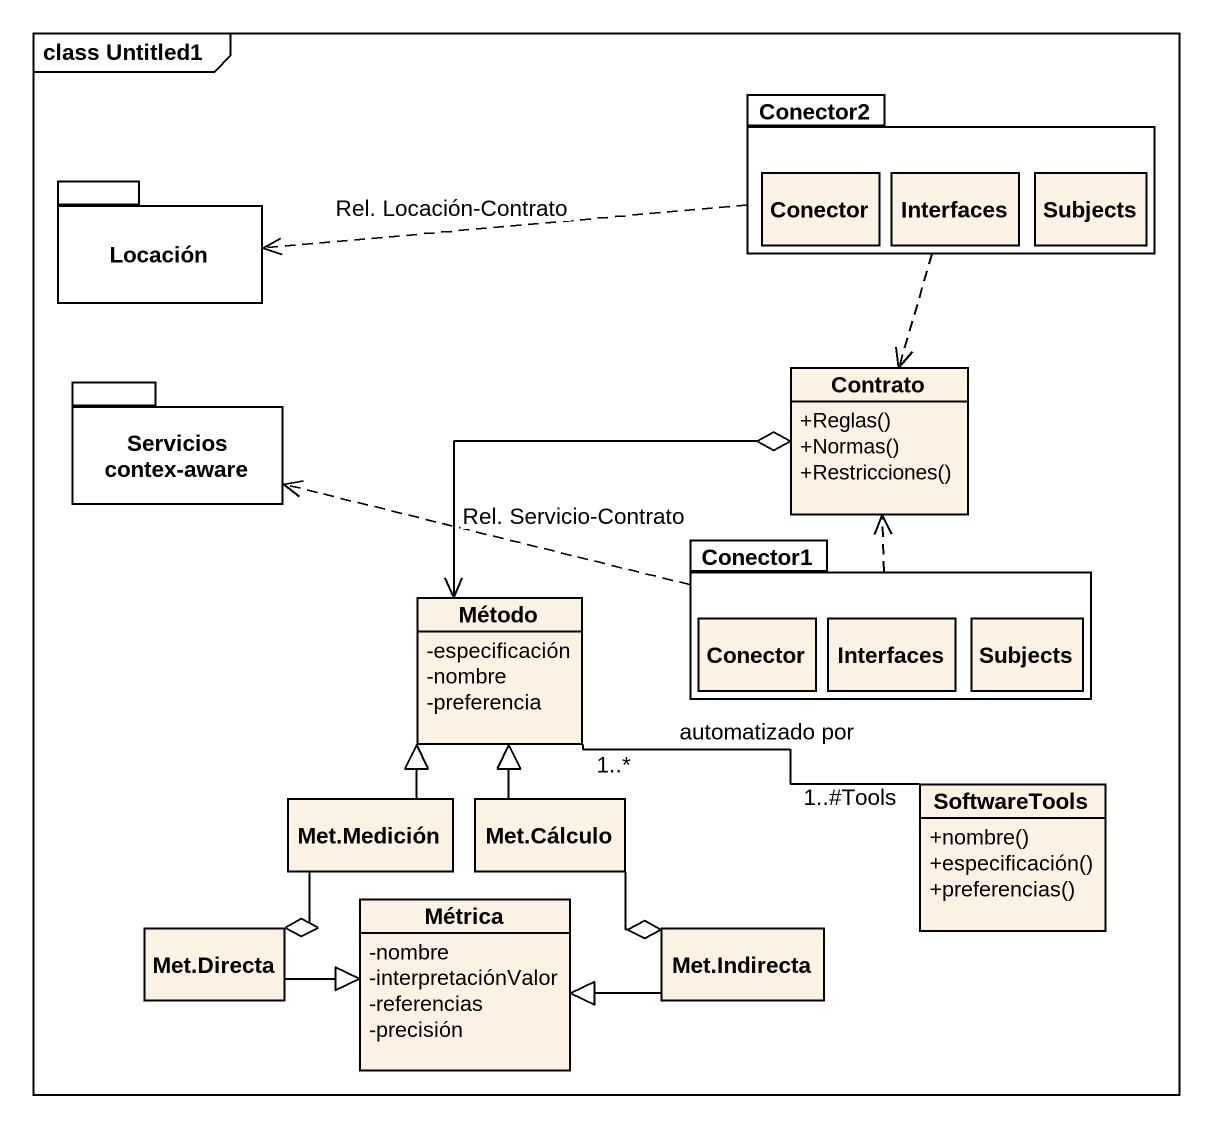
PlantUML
@startuml
mainframe class Untitled1
hide circle
hide empty members
skinparam classAttributeIconSize 0
package Conector2 {
  class Conector
  class Interfaces
  class Subjects
}
package Locación {
}
package "Servicios contex-aware" as Servicios_contex_aware {
}
class Contrato {
  +Reglas()
  +Normas()
  +Restricciones()
}
package Conector1 {
  class "Conector" as Conector_2
  class "Interfaces" as Interfaces_2
  class "Subjects" as Subjects_2
}
class Método {
  -especificación
  -nombre
  -preferencia
}
class "Met.Medición" as Met_Medición
class "Met.Cálculo" as Met_Cálculo
class SoftwareTools {
  +nombre()
  +especificación()
  +preferencias()
}
class "Met.Directa" as Met_Directa
class Métrica {
  -nombre
  -interpretaciónValor
  -referencias
  -precisión
}
class "Met.Indirecta" as Met_Indirecta
Conector2 .left.> Locación : Rel. Locación-Contrato
Conector2 ..> Contrato
Conector2 ..> Contrato
Contrato o--> Método
Conector1 .left.> Servicios_contex_aware : Rel. Servicio-Contrato
Conector1 .up.> Contrato
Método "1..*" -right- "1..#Tools" SoftwareTools : automatizado por
Met_Medición -up-|> Método
Met_Cálculo -up-|> Método
Met_Directa o-up- Met_Medición
Met_Directa -right-|> Métrica
Met_Indirecta o-up- Met_Cálculo
Met_Indirecta -left-|> Métrica
@enduml
